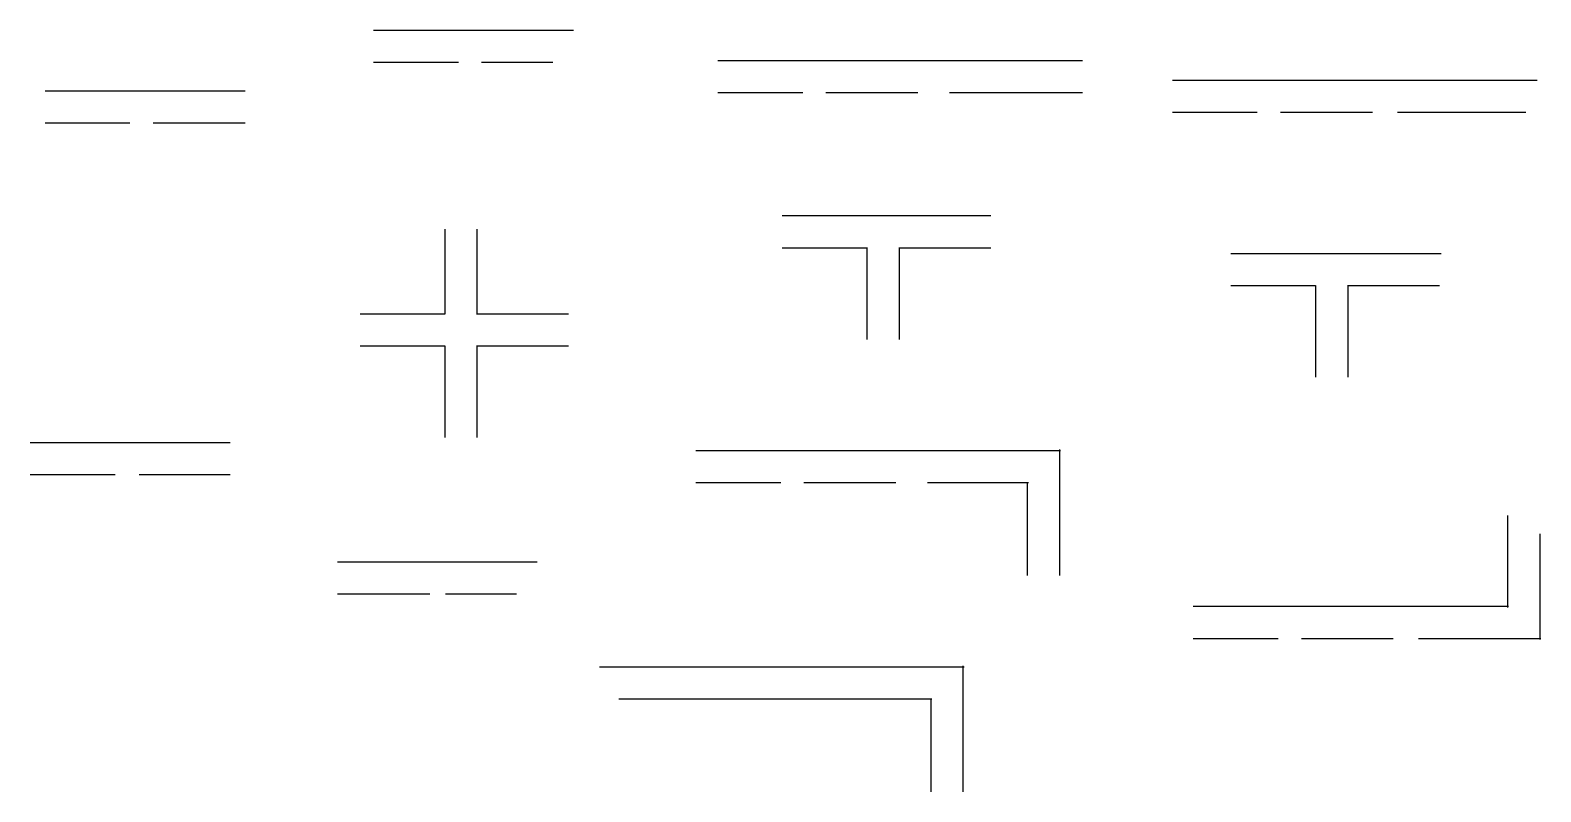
# Model space of a CAD drawing. Extents: x 8 to 198, y 159 to 255.
import ezdxf

# ---------------------------------------------------------------- set-up
doc = ezdxf.new("R2010")
doc.units = 0
doc.layers.add('Waende', color=7, linetype='CONTINUOUS')

msp = doc.modelspace()

# ---------------------------------------------------------------- linework, layer by layer
at = {"layer": 'Waende', "color": 7}
for p, q in [((50.796704, 254.996618), (75.93332, 254.996618)), ((50.796026, 250.959683), (61.460501, 250.959683)), ((64.383514, 250.960005), (73.330068, 250.960005)), ((94.070447, 251.190036), (139.89462, 251.190036)), ((9.504615, 247.384828), (34.641211, 247.384828)), ((94.070447, 247.153121), (104.734919, 247.153121)), ((107.657257, 247.15342), (119.206721, 247.15342)), ((123.191662, 247.153843), (139.89462, 247.153843)), ((151.218237, 248.727263), (197.042436, 248.727263)), ((9.511106, 243.347097), (20.175604, 243.347097)), ((23.091744, 243.347397), (34.641211, 243.347397)), ((151.217557, 244.690328), (161.882034, 244.690328)), ((164.805047, 244.69063), (176.354514, 244.69063)), ((179.506959, 244.69023), (195.620939, 244.69023)), ((102.178045, 231.693016), (112.842523, 231.693016)), ((112.842599, 231.693137), (116.822248, 231.693137)), ((116.822327, 231.693338), (128.371814, 231.693338)), ((59.743535, 229.978696), (59.743535, 219.314216)), ((63.781209, 229.978696), (63.781209, 219.314216)), ((102.178045, 227.655341), (112.842523, 227.655341)), ((112.814577, 227.684789), (112.814577, 216.135321)), ((116.822327, 227.655663), (128.371814, 227.655663)), ((116.852251, 227.684789), (116.852251, 216.135321)), ((158.571139, 226.929376), (184.972367, 226.929376)), ((158.571139, 222.891704), (169.215999, 222.891704)), ((169.207668, 222.898257), (169.207668, 211.371681)), ((173.235036, 222.892003), (184.764889, 222.892003)), ((173.245343, 222.901534), (173.245343, 211.371681)), ((49.107304, 219.343141), (59.77178, 219.343141)), ((63.751607, 219.34344), (75.301074, 219.34344)), ((49.107304, 215.305466), (59.77178, 215.305466)), ((59.743854, 215.334908), (59.743854, 203.78544)), ((63.751607, 215.305766), (75.301074, 215.305766)), ((63.781528, 215.334908), (63.781528, 203.78544)), ((7.640904, 203.177212), (32.77752, 203.177212)), ((91.311166, 202.168736), (137.135339, 202.168736)), ((136.997736, 202.308329), (136.997736, 186.464551)), ((7.640904, 199.139456), (18.305381, 199.139456)), ((21.329147, 199.139456), (27.044136, 199.139456)), ((27.044136, 199.139456), (32.77752, 199.139456)), ((91.311166, 198.131804), (101.975641, 198.131804)), ((104.897976, 198.13212), (116.44744, 198.13212)), ((120.425388, 198.132524), (130.299957, 198.132524)), ((130.299957, 198.132524), (133.101184, 198.132524)), ((132.960062, 198.014018), (132.960062, 186.464551)), ((193.335193, 193.972845), (193.335193, 182.446268)), ((197.372867, 191.667535), (197.372867, 178.406105)), ((46.246288, 188.175904), (71.382904, 188.175904)), ((46.245611, 184.138972), (50.480914, 184.138972)), ((50.480914, 184.138972), (57.891779, 184.138972)), ((59.833101, 184.139274), (68.779672, 184.139274)), ((153.832365, 182.578227), (193.47099, 182.578227)), ((153.831688, 178.541292), (164.496183, 178.541292)), ((167.419175, 178.541594), (178.968643, 178.541594)), ((182.121088, 178.54119), (197.512773, 178.54119)), ((79.199698, 174.962776), (125.023872, 174.962776)), ((124.886268, 175.102369), (124.886268, 159.258591)), ((81.647879, 170.92616), (104.331025, 170.92616)), ((104.326346, 170.926564), (118.188489, 170.926564)), ((118.188489, 170.926564), (120.989717, 170.926564)), ((120.848594, 170.808059), (120.848594, 159.258591))]:
    msp.add_line(p, q, dxfattribs=at)

doc.saveas('drawing.dxf')
